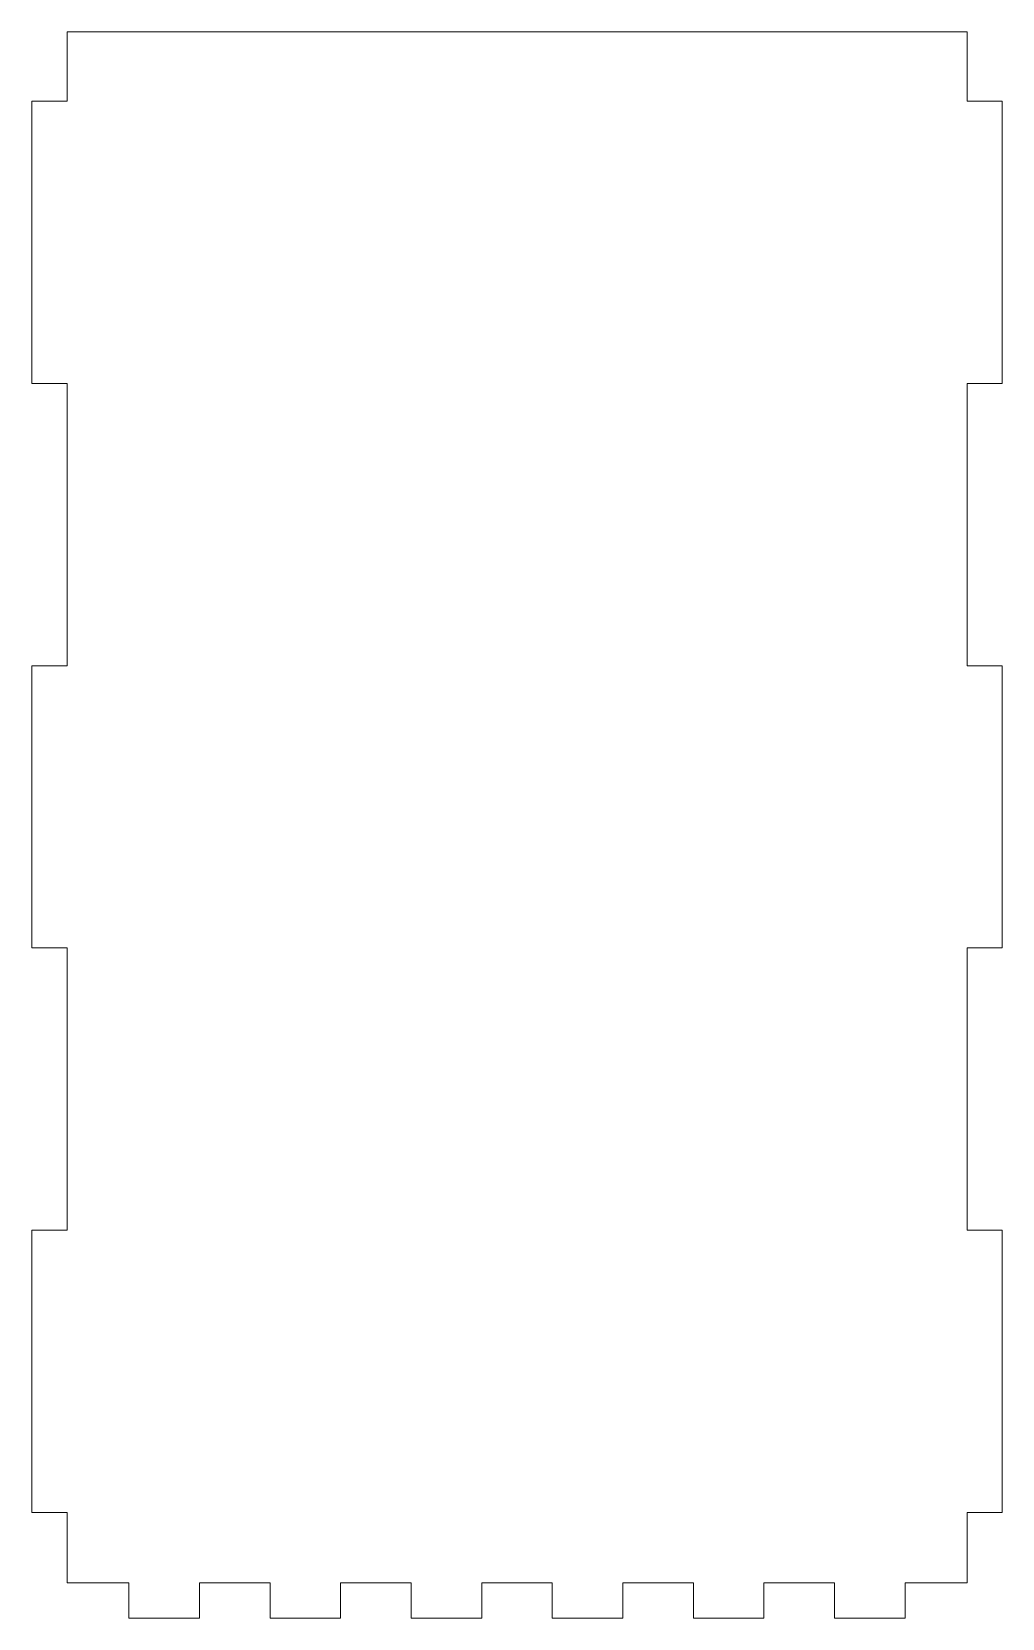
# Model space of a CAD drawing. Header units: inches. Extents: x -0.12 to 3.31, y 0 to 5.62.
import ezdxf

# ---------------------------------------------------------------- set-up
doc = ezdxf.new("R2010")
doc.units = ezdxf.units.IN
doc.header["$MEASUREMENT"] = 0

msp = doc.modelspace()

# ---------------------------------------------------------------- linework, layer by layer
at = {"color": 7, "linetype": 'Continuous', "lineweight": 15}
for p, q in [((0, 5.6211), (0, 5.375)), ((3.189, 5.6211), (0, 5.6211)), ((3.189, 5.375), (3.189, 5.6211)), ((-0.125, 5.375), (-0.125, 4.375)), ((0, 5.375), (-0.125, 5.375)), ((3.314, 5.375), (3.189, 5.375)), ((3.314, 4.375), (3.314, 5.375)), ((-0.125, 4.375), (0, 4.375)), ((0, 4.375), (0, 3.375)), ((3.189, 4.375), (3.314, 4.375)), ((3.189, 3.375), (3.189, 4.375)), ((-0.125, 3.375), (-0.125, 2.375)), ((0, 3.375), (-0.125, 3.375)), ((3.314, 3.375), (3.189, 3.375)), ((3.314, 2.375), (3.314, 3.375)), ((-0.125, 2.375), (0, 2.375)), ((0, 2.375), (0, 1.375)), ((3.189, 2.375), (3.314, 2.375)), ((3.189, 1.375), (3.189, 2.375)), ((-0.125, 1.375), (-0.125, 0.375)), ((0, 1.375), (-0.125, 1.375)), ((3.314, 1.375), (3.189, 1.375)), ((3.314, 0.375), (3.314, 1.375)), ((-0.125, 0.375), (0, 0.375)), ((0, 0.375), (0, 0.125)), ((3.189, 0.375), (3.314, 0.375)), ((3.189, 0.125), (3.189, 0.375)), ((0, 0.125), (0.2195, 0.125)), ((0.2195, 0.125), (0.2195, 0)), ((0.4695, 0.125), (0.7195, 0.125)), ((0.4695, 0), (0.4695, 0.125)), ((0.7195, 0.125), (0.7195, 0)), ((0.9695, 0.125), (1.2195, 0.125)), ((0.9695, 0), (0.9695, 0.125)), ((1.2195, 0.125), (1.2195, 0)), ((1.4695, 0.125), (1.7195, 0.125)), ((1.4695, 0), (1.4695, 0.125)), ((1.7195, 0.125), (1.7195, 0)), ((1.9695, 0.125), (2.2195, 0.125)), ((1.9695, 0), (1.9695, 0.125)), ((2.2195, 0.125), (2.2195, 0)), ((2.4695, 0.125), (2.7195, 0.125)), ((2.4695, 0), (2.4695, 0.125)), ((2.7195, 0.125), (2.7195, 0)), ((2.9695, 0.125), (3.189, 0.125)), ((2.9695, 0), (2.9695, 0.125)), ((0.2195, 0), (0.4695, 0)), ((0.7195, 0), (0.9695, 0)), ((1.2195, 0), (1.4695, 0)), ((1.7195, 0), (1.9695, 0)), ((2.2195, 0), (2.4695, 0)), ((2.7195, 0), (2.9695, 0))]:
    msp.add_line(p, q, dxfattribs=at)

doc.saveas('drawing.dxf')
